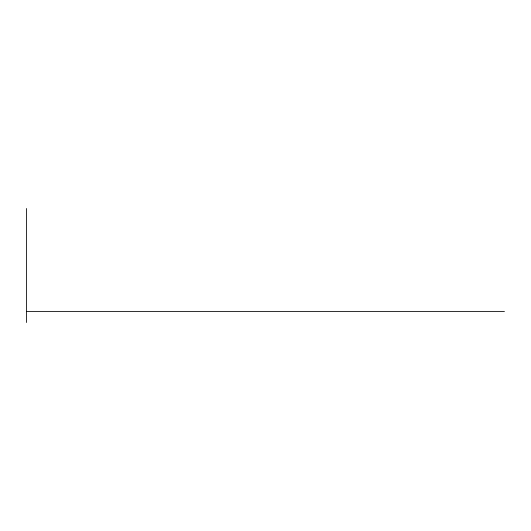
<?xml version="1.0" encoding="UTF-8"?>
<svg xmlns="http://www.w3.org/2000/svg" width="531" height="531" viewBox="0 0 531 531"><rect width="100%" height="100%" fill="white"/><g stroke="black" fill="none" stroke-linecap="round" stroke-linejoin="round"><path stroke-width="0.8" d="M26.55 311.398L504.45 311.398M26.55 208.491L26.55 322.509"/></g></svg>
